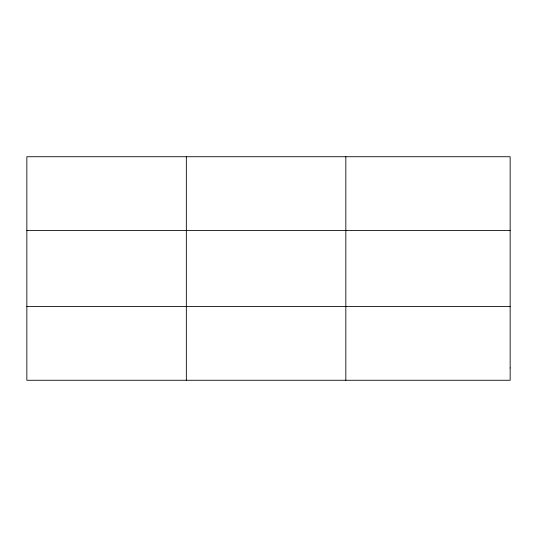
<?xml version="1.0" encoding="UTF-8"?>
<svg xmlns="http://www.w3.org/2000/svg" width="537" height="537" viewBox="0 0 537 537"><rect width="100%" height="100%" fill="white"/><g stroke="black" fill="none" stroke-linecap="round" stroke-linejoin="round"><path stroke-width="0.81" d="M186.339 380.27L186.339 156.73M345.828 380.27L345.828 156.73M26.85 230.501L510.15 230.501M26.85 306.499L510.15 306.499M510.15 367.973L510.15 380.27L26.85 380.27L26.85 156.73L510.15 156.73L510.15 367.973"/></g></svg>
